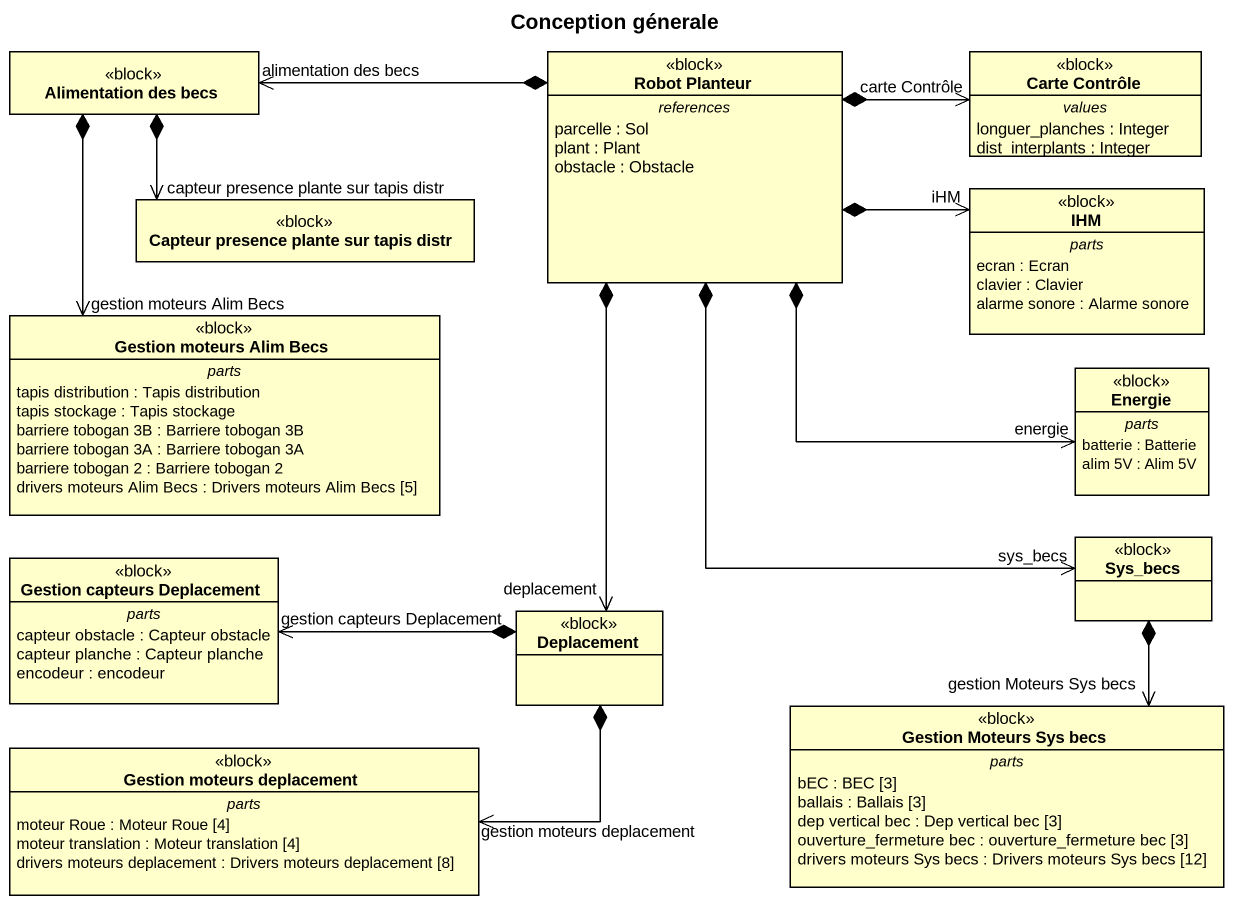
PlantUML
@startuml
title Conception génerale
hide circle
hide empty members
class "Alimentation des becs" as Alimentation_des_becs <<block>>
class "Robot Planteur" as Robot_Planteur <<block>> {
  -- references --
  parcelle : Sol
  plant : Plant
  obstacle : Obstacle
}
class "Carte Contrôle" as Carte_Contrôle <<block>> {
  -- values --
  longuer_planches : Integer
  dist_interplants : Integer
}
class "Capteur presence plante sur tapis distr" as Capteur_presence_plante_sur <<block>>
class IHM <<block>> {
  -- parts --
  ecran : Ecran
  clavier : Clavier
  alarme sonore : Alarme sonore
}
class "Gestion moteurs Alim Becs" as Gestion_moteurs_Alim_Becs <<block>> {
  -- parts --
  tapis distribution : Tapis distribution
  tapis stockage : Tapis stockage
  barriere tobogan 3B : Barriere tobogan 3B
  barriere tobogan 3A : Barriere tobogan 3A
  barriere tobogan 2 : Barriere tobogan 2
  drivers moteurs Alim Becs : Drivers moteurs Alim Becs [5]
}
class Energie <<block>> {
  -- parts --
  batterie : Batterie
  alim 5V : Alim 5V
}
class "Gestion capteurs Deplacement" as Gestion_capteurs_Deplacement <<block>> {
  -- parts --
  capteur obstacle : Capteur obstacle
  capteur planche : Capteur planche
  encodeur : encodeur
}
class Sys_becs <<block>>
class Deplacement <<block>>
class "Gestion Moteurs Sys becs" as Gestion_Moteurs_Sys_becs <<block>> {
  -- parts --
  bEC : BEC [3]
  ballais : Ballais [3]
  dep vertical bec : Dep vertical bec [3]
  ouverture_fermeture bec : ouverture_fermeture bec [3]
  drivers moteurs Sys becs : Drivers moteurs Sys becs [12]
}
class "Gestion moteurs deplacement" as Gestion_moteurs_deplacement <<block>> {
  -- parts --
  moteur Roue : Moteur Roue [4]
  moteur translation : Moteur translation [4]
  drivers moteurs deplacement : Drivers moteurs deplacement [8]
}
Alimentation_des_becs *--> "capteur presence plante sur tapis distr" Capteur_presence_plante_sur
Alimentation_des_becs *--> "gestion moteurs Alim Becs" Gestion_moteurs_Alim_Becs
Robot_Planteur *-left-> "alimentation des becs" Alimentation_des_becs
Robot_Planteur *-right-> "carte Contrôle" Carte_Contrôle
Robot_Planteur *-right-> "iHM" IHM
Robot_Planteur *-right-> "energie" Energie
Robot_Planteur *--> "sys_becs" Sys_becs
Robot_Planteur *--> "deplacement" Deplacement
Sys_becs *--> "gestion Moteurs Sys becs" Gestion_Moteurs_Sys_becs
Deplacement *-left-> "gestion capteurs Deplacement" Gestion_capteurs_Deplacement
Deplacement *-left-> "gestion moteurs deplacement" Gestion_moteurs_deplacement
@enduml
